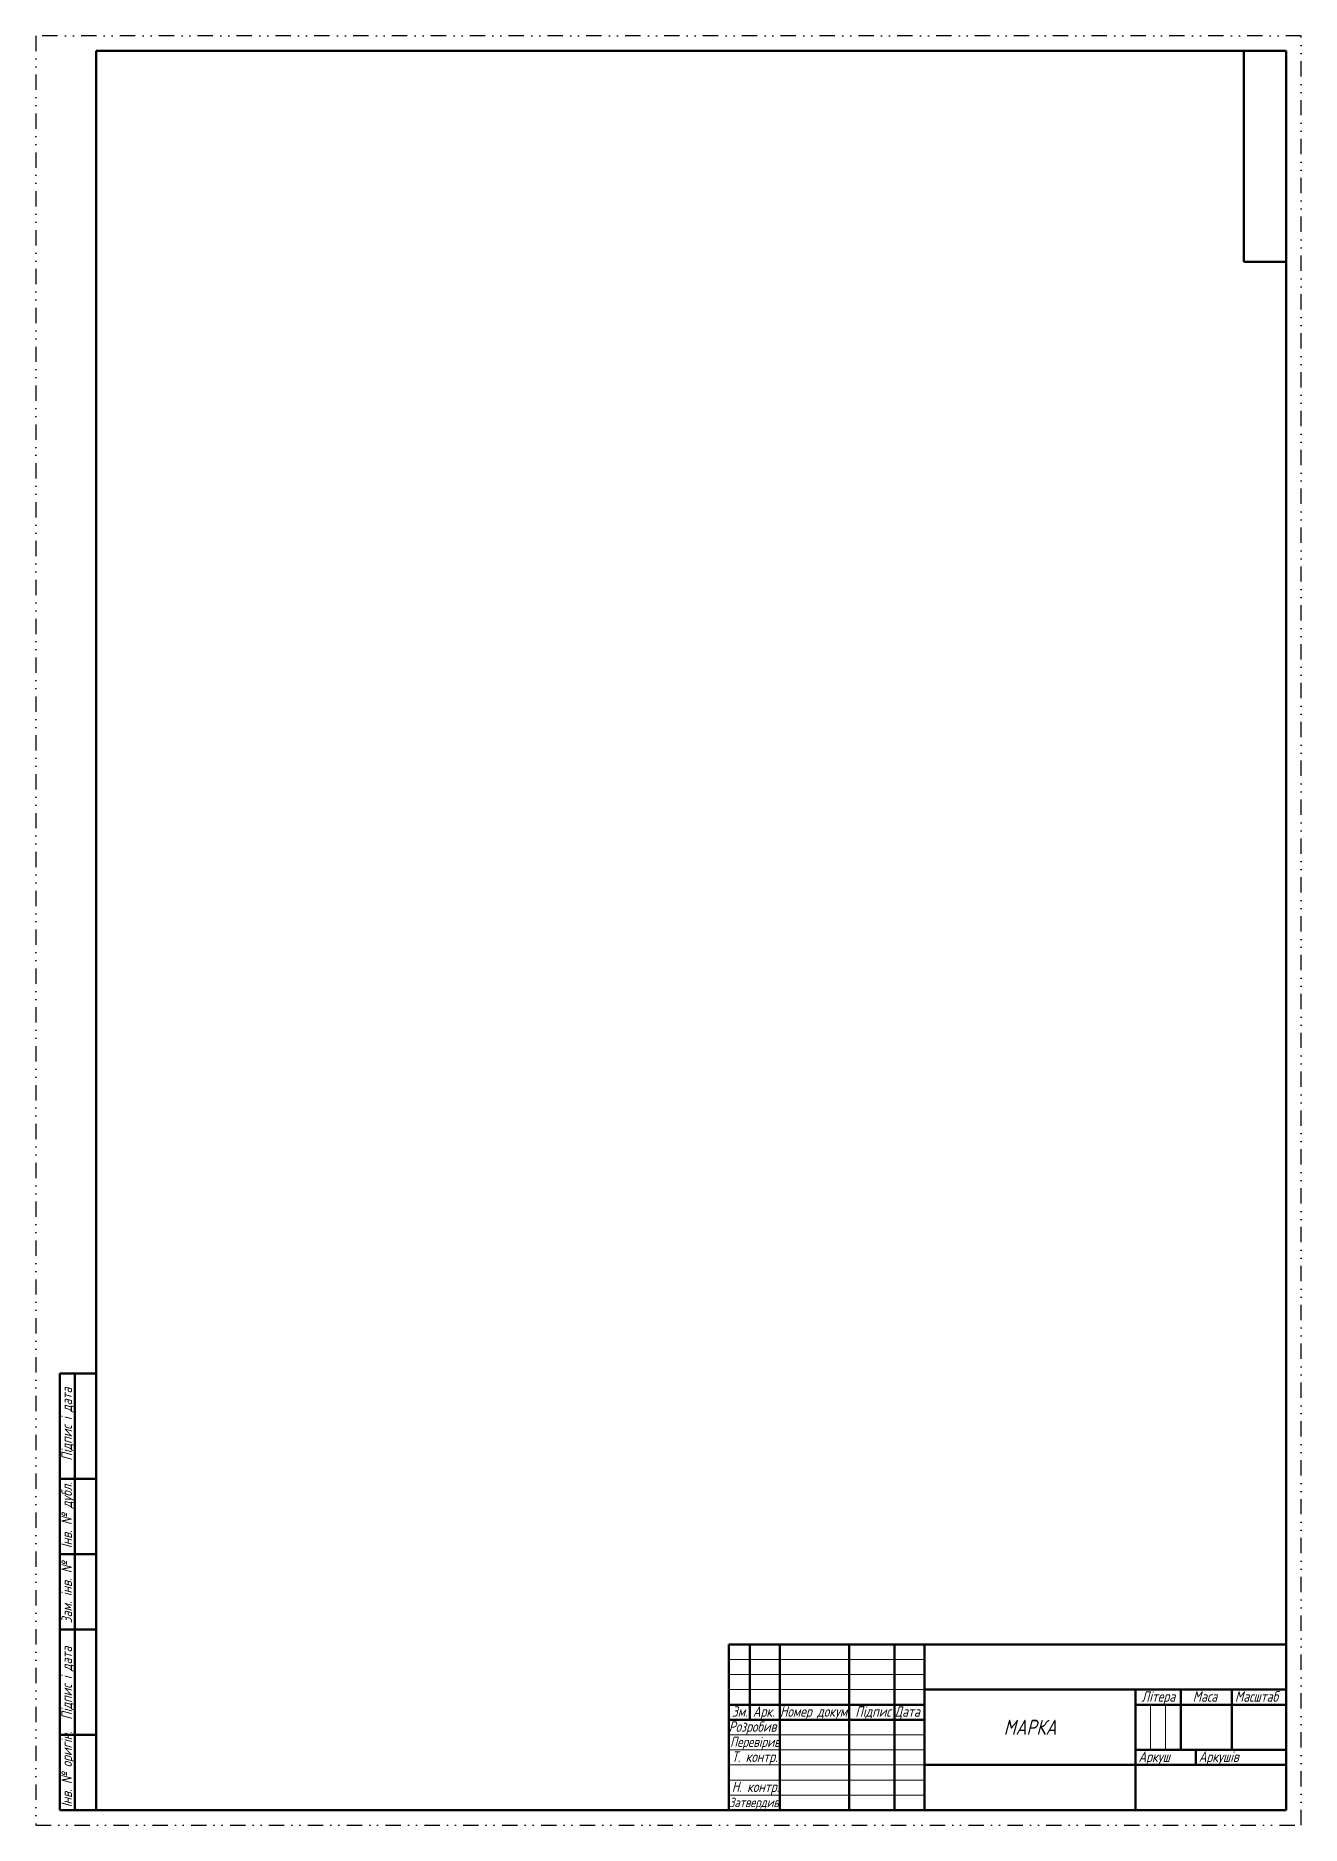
# Model space of a CAD drawing. Header units: millimetres. Extents: x 0 to 420, y 0 to 594.
import ezdxf

# ---------------------------------------------------------------- set-up
doc = ezdxf.new("R2010")
doc.units = ezdxf.units.MM
doc.header["$LTSCALE"] = 0.2
doc.linetypes.add('линия_сгибаX2', pattern=[63.5, 25.4, -12.7, 0, -12.7, 0, -12.7])
doc.layers.get('0').update_dxf_attribs({"lineweight": 50})
doc.layers.add('Формат чертежа', color=7, linetype='Continuous', lineweight=50)
doc.styles.add('основная надпись', font='isocpeur.ttf', dxfattribs={"width": 0.8, "oblique": 15, "height": 3.5})

msp = doc.modelspace()

# ---------------------------------------------------------------- linework, layer by layer
at = {"layer": 'Формат чертежа', "linetype": 'линия_сгибаX2', "lineweight": -3}
for p, q in [((420, 594), (0, 594)), ((0, 594), (0, 0)), ((420, 0), (420, 594)), ((0, 0), (420, 0))]:
    msp.add_line(p, q, dxfattribs=at)
at = {"layer": 'Формат чертежа'}
for p, q in [((415, 589), (20, 589)), ((20, 589), (20, 150)), ((401, 519), (401, 589)), ((415, 589), (401, 589)), ((415, 589), (415, 519)), ((415, 60), (415, 589)), ((415, 519), (401, 519)), ((8, 115), (8, 150)), ((8, 150), (20, 150)), ((13, 5), (13, 150)), ((20, 5), (20, 150)), ((8, 90), (8, 115)), ((8, 115), (20, 115)), ((8, 65), (8, 90)), ((8, 90), (20, 90)), ((8, 30), (8, 65)), ((8, 65), (20, 65)), ((415, 60), (230, 60)), ((230, 5), (230, 60)), ((237, 35), (237, 60)), ((247, 5), (247, 60)), ((270, 5), (270, 60)), ((285, 5), (285, 60)), ((295, 5), (295, 60)), ((415, 5), (415, 60)), ((295, 45), (415, 45)), ((365, 5), (365, 45)), ((380, 25), (380, 45)), ((397, 25), (397, 45)), ((230, 40), (295, 40)), ((365, 40), (415, 40)), ((8, 5), (8, 30)), ((8, 30), (20, 30)), ((230, 35), (295, 35)), ((365, 25), (415, 25)), ((385, 20), (385, 25)), ((295, 20), (415, 20)), ((13, 5), (8, 5)), ((20, 5), (13, 5)), ((20, 5), (230, 5)), ((230, 5), (415, 5))]:
    msp.add_line(p, q, dxfattribs=at)
at = {"layer": 'Формат чертежа', "lineweight": 20}
for p, q in [((230, 55), (295, 55)), ((230, 50), (295, 50)), ((230, 45), (295, 45)), ((370, 25), (370, 40)), ((375, 25), (375, 40)), ((230, 30), (295, 30)), ((230, 25), (295, 25)), ((230, 20), (295, 20)), ((230, 15), (295, 15)), ((230, 10), (295, 10))]:
    msp.add_line(p, q, dxfattribs=at)

# ---------------------------------------------------------------- texts
at = {"insert": (330, 32.5), "char_height": 5, "width": 70, "attachment_point": 5, "style": 'основная надпись'}
msp.add_mtext('МАРКА', dxfattribs=at)
at = {"layer": 'Формат чертежа', "style": 'основная надпись', "oblique": 15, "width": 0.8}
for s, p in [('Пiдпис i дата', (12, 121)), ('Iнв. № дубл.', (12, 92)), ('Зам. iнв. №', (12, 67)), ('Пiдпис i дата', (12, 35)), ('Iнв. № оригін.', (12, 6))]:
    msp.add_text(s, height=3.5, rotation=90, dxfattribs=at).set_placement(p)
for s, height, p in [('Лiтера', 3.5, (367, 41)), ('Маса', 3.5, (384, 41)), ('Масштаб', 3.5, (398, 41)), ('Зм.', 3.5, (231, 36)), ('Арк.', 3.5, (238, 36)), ('Номер докум.', 3.5, (247, 36)), ('Пiдпис', 3.5, (272, 36)), ('Дата', 3.5, (285, 36)), ('Розробив', 3.5, (230, 31)), ('Перевiрив', 3.325, (230.45, 26)), ('Т. контр.', 3.5, (231, 21)), ('Аркуш', 3.5, (366, 21)), ('Аркушiв', 3.5, (386, 21)), ('Н. контр.', 3.5, (231, 11)), ('Затвердив', 3.15, (230.1, 6))]:
    msp.add_text(s, height=height, dxfattribs=at).set_placement(p)

doc.saveas('drawing.dxf')
